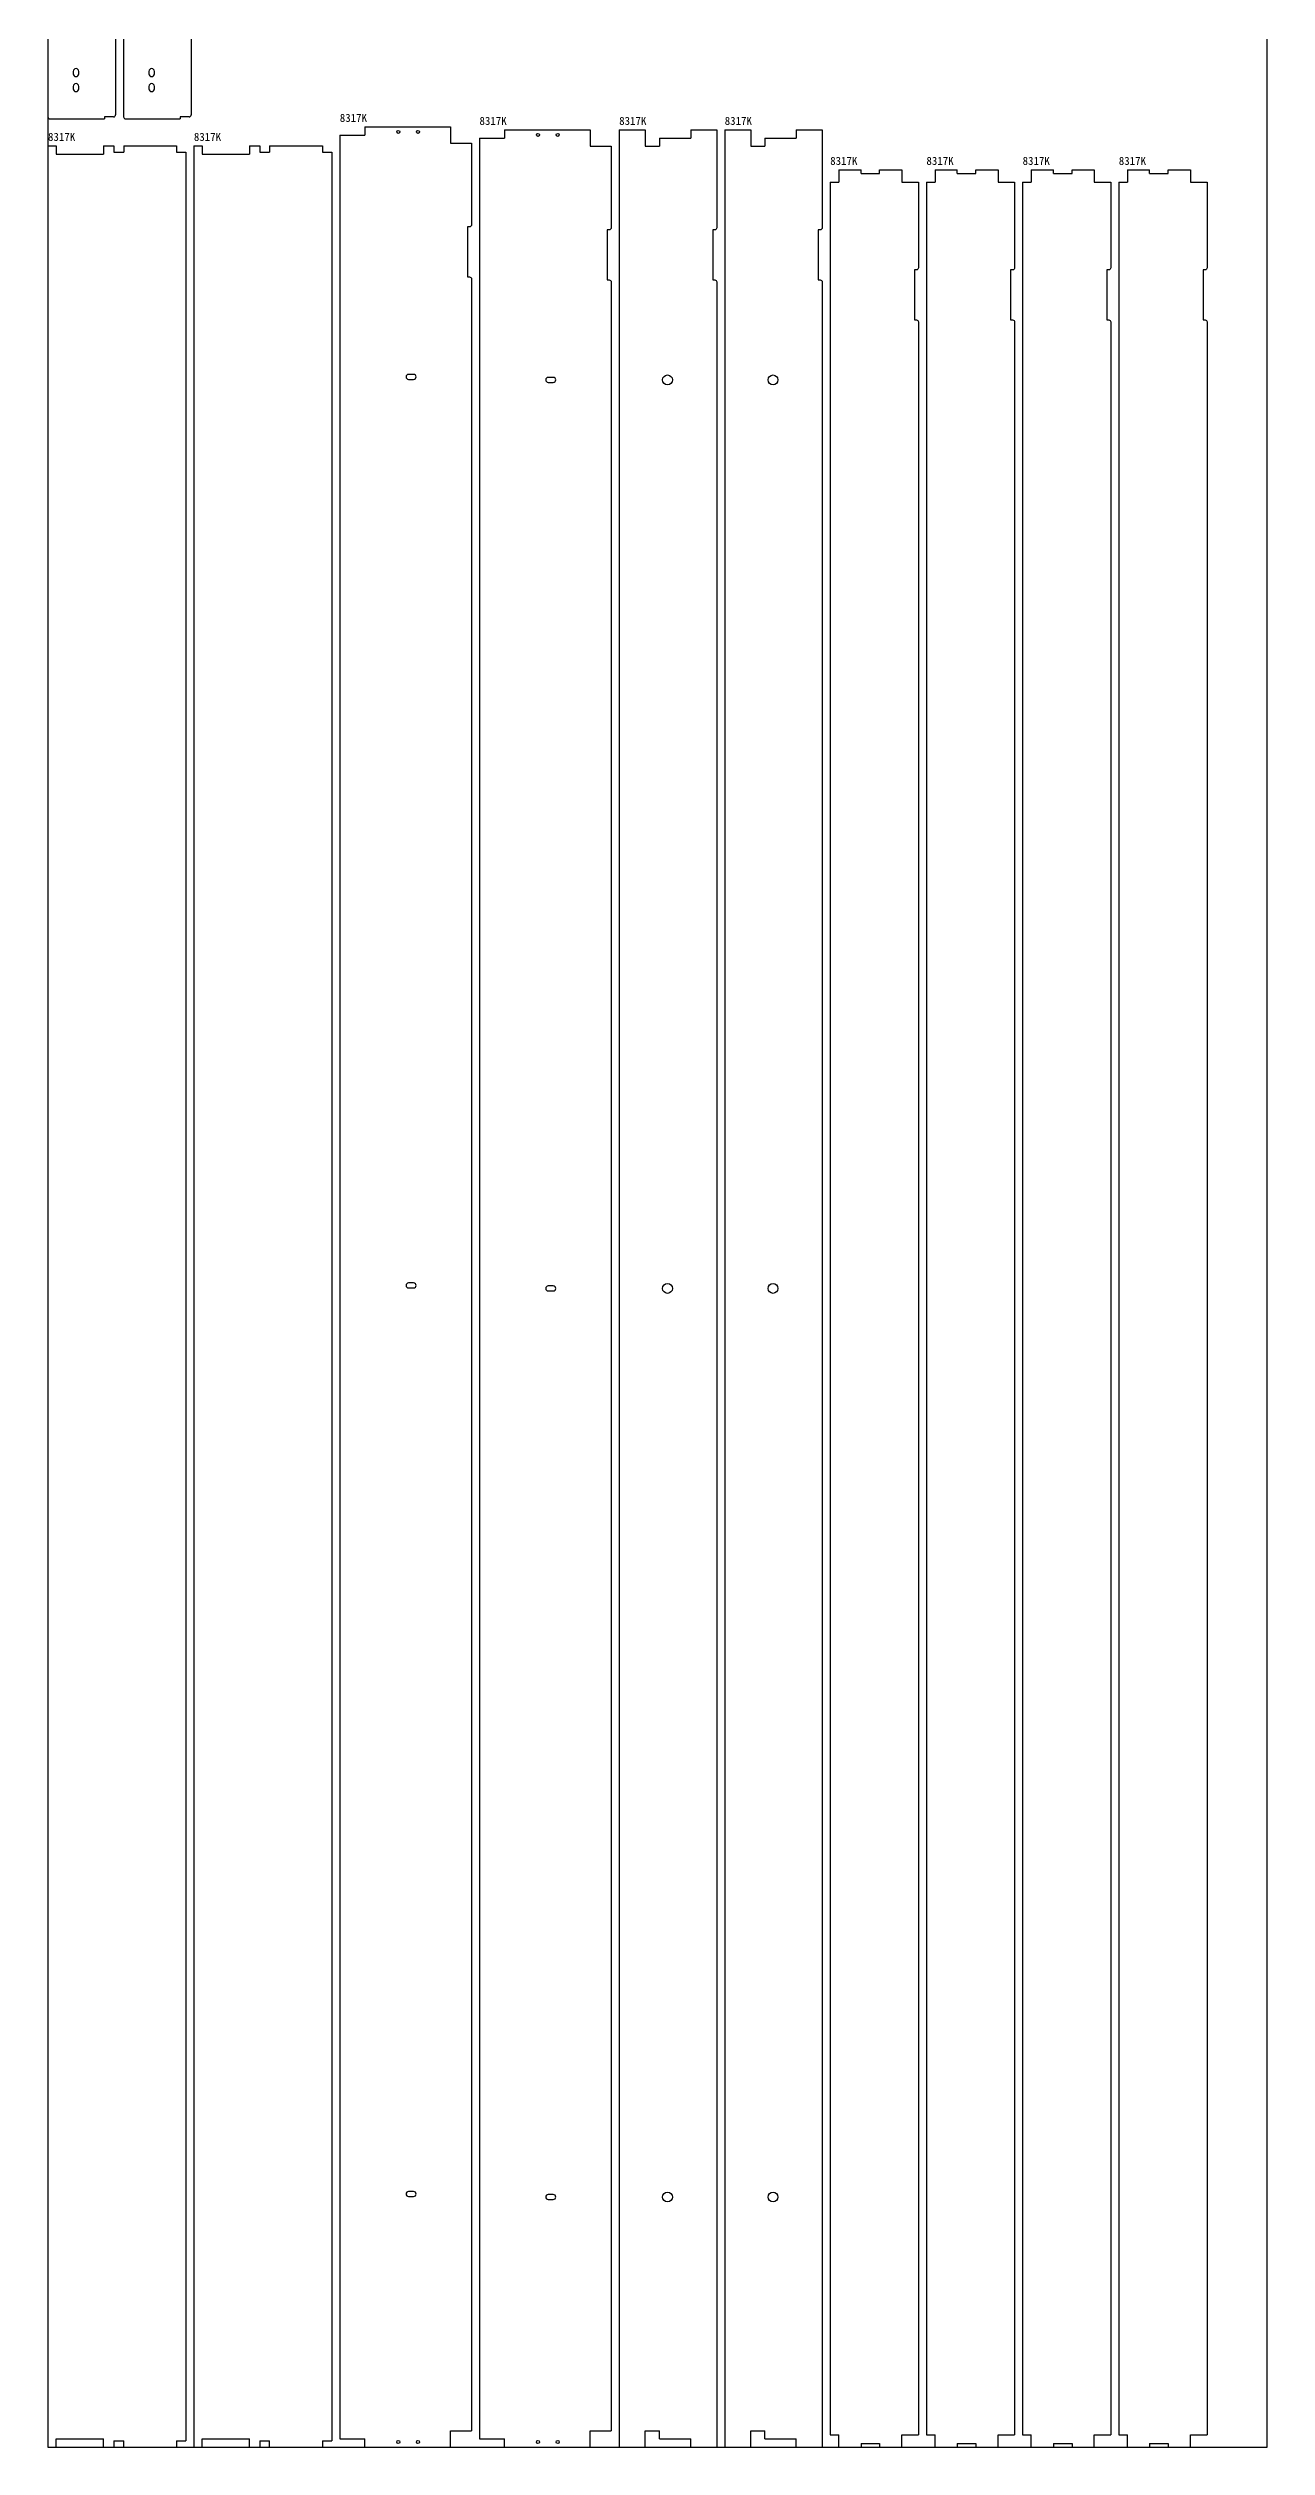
# Model space of a CAD drawing. Header units: metres. Extents: x 0 to 2738, y 0 to 4034.
# Drawn here: x 1519 to 2738, y 0 to 2399 of the extents above; entities that cross this region are included whole.
import ezdxf

# ---------------------------------------------------------------- set-up
doc = ezdxf.new("R2010")
doc.units = ezdxf.units.M
doc.layers.add('BG&E - DIMENSIONS', color=7, linetype='Continuous')

# ---------------------------------------------------------------- blocks, each defined once
blk = doc.blocks.new('KB__-___-8317K-__5_3')
at = {"color": 7}
for p, q in [((0, 2301), (0, 0)), ((0, 2301), (8.2, 2301)), ((8.2, 2301), (8.2, 2292.7)), ((8.2, 2292.7), (55.5, 2292.7)), ((55.5, 2301), (65.9, 2301)), ((55.5, 2301), (55.5, 2292.7)), ((65.9, 2301), (65.9, 2294.7)), ((65.9, 2294.7), (75.7, 2294.7)), ((75.7, 2301), (128.6, 2301)), ((75.7, 2301), (75.7, 2294.7)), ((128.6, 2301), (128.6, 2294.7)), ((128.6, 2294.7), (137.9, 2294.7)), ((137.9, 2294.7), (137.9, 6.3)), ((0, 0), (8.2, 0)), ((8.2, 8.3), (55.5, 8.3)), ((8.2, 0), (8.2, 8.3)), ((55.5, 0), (55.5, 8.3)), ((55.5, 0), (65.9, 0)), ((65.9, 6.3), (65.9, 0)), ((65.9, 6.3), (75.7, 6.3)), ((75.7, 0), (75.7, 6.3)), ((75.7, 0), (128.6, 0)), ((128.6, 6.3), (128.6, 0)), ((128.6, 6.3), (137.9, 6.3))]:
    blk.add_line(p, q, dxfattribs=at)
blk = doc.blocks.new('KB__-___-8317K-__13_9')
at = {"color": 7}
for p, q in [((0, 2301), (0, 0)), ((0, 2301), (8.2, 2301)), ((8.2, 2301), (8.2, 2292.7)), ((8.2, 2292.7), (55.5, 2292.7)), ((55.5, 2301), (65.9, 2301)), ((55.5, 2301), (55.5, 2292.7)), ((65.9, 2301), (65.9, 2294.7)), ((65.9, 2294.7), (75.7, 2294.7)), ((75.7, 2301), (128.6, 2301)), ((75.7, 2301), (75.7, 2294.7)), ((128.6, 2301), (128.6, 2294.7)), ((128.6, 2294.7), (137.9, 2294.7)), ((137.9, 2294.7), (137.9, 6.3)), ((0, 0), (8.2, 0)), ((8.2, 8.3), (55.5, 8.3)), ((8.2, 0), (8.2, 8.3)), ((55.5, 0), (55.5, 8.3)), ((55.5, 0), (65.9, 0)), ((65.9, 6.3), (65.9, 0)), ((65.9, 6.3), (75.7, 6.3)), ((75.7, 0), (75.7, 6.3)), ((75.7, 0), (128.6, 0)), ((128.6, 6.3), (128.6, 0)), ((128.6, 6.3), (137.9, 6.3))]:
    blk.add_line(p, q, dxfattribs=at)
blk = doc.blocks.new('KB__-___-8317K-__12_8')
at = {"color": 7}
for p, q in [((0, 2311.8), (0, 8.2)), ((0, 8.2), (25.1, 8.2)), ((25.1, 0), (25.1, 8.2)), ((25.1, 0), (110.6, 0)), ((110.6, 0), (110.6, 16.2)), ((110.6, 16.2), (131.7, 16.2))]:
    blk.add_line(p, q, dxfattribs=at)
for p, q in [((0, 2311.8), (25.1, 2311.8)), ((25.1, 2320), (25.1, 2311.8)), ((25.1, 2320), (110.6, 2320)), ((110.6, 2320), (110.6, 2303.8)), ((110.6, 2303.8), (131.7, 2303.8))]:
    blk.add_line(p, q)
at = {"color": 0}
blk.add_lwpolyline([(131.7, 2303.8), (131.7, 2222, -0.414214), (129.7, 2220), (127.7, 2220), (127.7, 2170), (129.7, 2170, -0.414214), (131.7, 2168), (131.7, 16.2)], format="xyb", dxfattribs=at)
for points in [[(73.8, 2067.5, 1), (73.8, 2072.5), (68.8, 2072.5, 1), (68.8, 2067.5)], [(73.8, 1159, 1), (73.8, 1164), (68.8, 1164, 1), (68.8, 1159)], [(73.8, 250.5, 1), (73.8, 255.5), (68.8, 255.5, 1), (68.8, 250.5)]]:
    blk.add_lwpolyline(points, format="xyb", close=True)
for centre in [(58.5, 2315), (78.2, 2315)]:
    blk.add_circle(centre, 1.5)
at = {"color": 7}
for centre in [(58.5, 5), (78.2, 5)]:
    blk.add_circle(centre, 1.5, dxfattribs=at)
blk = doc.blocks.new('KB__-___-8317K-__4_2')
at = {"color": 7}
for p, q in [((0, 2308.8), (0, 8.2)), ((0, 8.2), (25.1, 8.2)), ((25.1, 0), (25.1, 8.2)), ((25.1, 0), (110.6, 0)), ((110.6, 0), (110.6, 16.2)), ((110.6, 16.2), (131.7, 16.2))]:
    blk.add_line(p, q, dxfattribs=at)
for p, q in [((0, 2308.8), (25.1, 2308.8)), ((25.1, 2317), (25.1, 2308.8)), ((25.1, 2317), (110.6, 2317)), ((110.6, 2317), (110.6, 2300.8)), ((110.6, 2300.8), (131.7, 2300.8))]:
    blk.add_line(p, q)
at = {"color": 0}
blk.add_lwpolyline([(131.7, 2300.8), (131.7, 2219, -0.414214), (129.7, 2217), (127.7, 2217), (127.7, 2167), (129.7, 2167, -0.414214), (131.7, 2165), (131.7, 16.2)], format="xyb", dxfattribs=at)
for points in [[(73.8, 2064.5, 1), (73.8, 2069.5), (68.8, 2069.5, 1), (68.8, 2064.5)], [(73.8, 1156, 1), (73.8, 1161), (68.8, 1161, 1), (68.8, 1156)], [(73.8, 247.5, 1), (73.8, 252.5), (68.8, 252.5, 1), (68.8, 247.5)]]:
    blk.add_lwpolyline(points, format="xyb", close=True)
for centre in [(58.5, 2312), (78.2, 2312)]:
    blk.add_circle(centre, 1.5)
at = {"color": 7}
for centre in [(58.5, 5), (78.2, 5)]:
    blk.add_circle(centre, 1.5, dxfattribs=at)
blk = doc.blocks.new('KB__-___-8317K-__3_1')
at = {"color": 7}
for p, q in [((0, 2317), (0, 0)), ((0, 2317), (26, 2317)), ((26, 2317), (26, 2300.8)), ((40.2, 2308.8), (40.2, 2300.8)), ((40.2, 2308.8), (71.5, 2308.8)), ((71.5, 2317), (71.5, 2308.8)), ((71.5, 2317), (97.5, 2317)), ((26, 2300.8), (40.2, 2300.8)), ((0, 0), (26, 0)), ((26, 0), (26, 16.2)), ((26, 16.2), (40.2, 16.2)), ((40.2, 8.2), (40.2, 16.2)), ((40.2, 8.2), (71.5, 8.2)), ((71.5, 0), (71.5, 8.2)), ((71.5, 0), (97.5, 0))]:
    blk.add_line(p, q, dxfattribs=at)
at = {"color": 0}
blk.add_lwpolyline([(97.5, 2317), (97.5, 2219, -0.414214), (95.5, 2217), (93.5, 2217), (93.5, 2167), (95.5, 2167, -0.414214), (97.5, 2165), (97.5, 0)], format="xyb", dxfattribs=at)
for centre in [(48.3, 2067), (48.3, 1158.5)]:
    blk.add_circle(centre, 4.9)
at = {"color": 7}
blk.add_circle((48.3, 250), 4.9, dxfattribs=at)
blk = doc.blocks.new('KB__-___-8317K-__11_7')
at = {"color": 7}
for p, q in [((0, 2317), (0, 0)), ((0, 2317), (26, 2317)), ((26, 2317), (26, 2300.8)), ((40.2, 2308.8), (40.2, 2300.8)), ((40.2, 2308.8), (71.5, 2308.8)), ((71.5, 2317), (71.5, 2308.8)), ((71.5, 2317), (97.5, 2317)), ((26, 2300.8), (40.2, 2300.8)), ((0, 0), (26, 0)), ((26, 0), (26, 16.2)), ((26, 16.2), (40.2, 16.2)), ((40.2, 8.2), (40.2, 16.2)), ((40.2, 8.2), (71.5, 8.2)), ((71.5, 0), (71.5, 8.2)), ((71.5, 0), (97.5, 0))]:
    blk.add_line(p, q, dxfattribs=at)
at = {"color": 0}
blk.add_lwpolyline([(97.5, 2317), (97.5, 2219, -0.414214), (95.5, 2217), (93.5, 2217), (93.5, 2167), (95.5, 2167, -0.414214), (97.5, 2165), (97.5, 0)], format="xyb", dxfattribs=at)
for centre in [(48.3, 2067), (48.3, 1158.5)]:
    blk.add_circle(centre, 4.9)
at = {"color": 7}
blk.add_circle((48.3, 250), 4.9, dxfattribs=at)
blk = doc.blocks.new('KB__-___-8317K-__14_10')
for p, q in [((0, 2264.8), (8.6, 2264.8)), ((8.6, 2277), (8.6, 2264.8)), ((8.6, 2277), (30.8, 2277)), ((30.8, 2273.4), (30.8, 2277)), ((30.8, 2273.4), (49.4, 2273.4)), ((49.4, 2277), (71.6, 2277)), ((49.4, 2273.4), (49.4, 2277)), ((71.6, 2277), (71.6, 2264.8)), ((71.6, 2264.8), (88.2, 2264.8))]:
    blk.add_line(p, q)
at = {"color": 7}
for p, q in [((0, 12.2), (8.6, 12.2)), ((8.6, 0), (8.6, 12.2)), ((8.6, 0), (30.8, 0)), ((30.8, 3.6), (49.4, 3.6)), ((30.8, 3.6), (30.8, 0)), ((49.4, 3.6), (49.4, 0)), ((49.4, 0), (71.6, 0)), ((71.6, 0), (71.6, 12.2)), ((71.6, 12.2), (88.2, 12.2))]:
    blk.add_line(p, q, dxfattribs=at)
at = {"color": 0}
blk.add_lwpolyline([(88.2, 2264.8), (88.2, 2179, -0.414214), (86.2, 2177), (84.2, 2177), (84.2, 2127), (86.2, 2127, -0.414214), (88.2, 2125), (88.2, 12.2)], format="xyb", dxfattribs=at)
at = {"layer": 'BG&E - DIMENSIONS', "color": 7}
blk.add_line((0, 2264.8), (0, 12.2), dxfattribs=at)
blk = doc.blocks.new('KB__-___-8317K-__15_11')
for p, q in [((0, 2264.8), (8.6, 2264.8)), ((8.6, 2277), (8.6, 2264.8)), ((8.6, 2277), (30.8, 2277)), ((30.8, 2273.4), (30.8, 2277)), ((30.8, 2273.4), (49.4, 2273.4)), ((49.4, 2277), (71.6, 2277)), ((49.4, 2273.4), (49.4, 2277)), ((71.6, 2277), (71.6, 2264.8)), ((71.6, 2264.8), (88.2, 2264.8))]:
    blk.add_line(p, q)
at = {"color": 7}
for p, q in [((0, 12.2), (8.6, 12.2)), ((8.6, 0), (8.6, 12.2)), ((8.6, 0), (30.8, 0)), ((30.8, 3.6), (49.4, 3.6)), ((30.8, 3.6), (30.8, 0)), ((49.4, 3.6), (49.4, 0)), ((49.4, 0), (71.6, 0)), ((71.6, 0), (71.6, 12.2)), ((71.6, 12.2), (88.2, 12.2))]:
    blk.add_line(p, q, dxfattribs=at)
at = {"color": 0}
blk.add_lwpolyline([(88.2, 2264.8), (88.2, 2179, -0.414214), (86.2, 2177), (84.2, 2177), (84.2, 2127), (86.2, 2127, -0.414214), (88.2, 2125), (88.2, 12.2)], format="xyb", dxfattribs=at)
at = {"layer": 'BG&E - DIMENSIONS', "color": 7}
blk.add_line((0, 2264.8), (0, 12.2), dxfattribs=at)
blk = doc.blocks.new('KB__-___-8317K-__6_4')
for p, q in [((0, 2264.8), (8.6, 2264.8)), ((8.6, 2277), (8.6, 2264.8)), ((8.6, 2277), (30.8, 2277)), ((30.8, 2273.4), (30.8, 2277)), ((30.8, 2273.4), (49.4, 2273.4)), ((49.4, 2277), (71.6, 2277)), ((49.4, 2273.4), (49.4, 2277)), ((71.6, 2277), (71.6, 2264.8)), ((71.6, 2264.8), (88.2, 2264.8))]:
    blk.add_line(p, q)
at = {"color": 7}
for p, q in [((0, 12.2), (8.6, 12.2)), ((8.6, 0), (8.6, 12.2)), ((8.6, 0), (30.8, 0)), ((30.8, 3.6), (49.4, 3.6)), ((30.8, 3.6), (30.8, 0)), ((49.4, 3.6), (49.4, 0)), ((49.4, 0), (71.6, 0)), ((71.6, 0), (71.6, 12.2)), ((71.6, 12.2), (88.2, 12.2))]:
    blk.add_line(p, q, dxfattribs=at)
at = {"color": 0}
blk.add_lwpolyline([(88.2, 2264.8), (88.2, 2179, -0.414214), (86.2, 2177), (84.2, 2177), (84.2, 2127), (86.2, 2127, -0.414214), (88.2, 2125), (88.2, 12.2)], format="xyb", dxfattribs=at)
at = {"layer": 'BG&E - DIMENSIONS', "color": 7}
blk.add_line((0, 2264.8), (0, 12.2), dxfattribs=at)
blk = doc.blocks.new('KB__-___-8317K-__7_5')
for p, q in [((0, 2264.8), (8.6, 2264.8)), ((8.6, 2277), (8.6, 2264.8)), ((8.6, 2277), (30.8, 2277)), ((30.8, 2273.4), (30.8, 2277)), ((30.8, 2273.4), (49.4, 2273.4)), ((49.4, 2277), (71.6, 2277)), ((49.4, 2273.4), (49.4, 2277)), ((71.6, 2277), (71.6, 2264.8)), ((71.6, 2264.8), (88.2, 2264.8))]:
    blk.add_line(p, q)
at = {"color": 7}
for p, q in [((0, 12.2), (8.6, 12.2)), ((8.6, 0), (8.6, 12.2)), ((8.6, 0), (30.8, 0)), ((30.8, 3.6), (49.4, 3.6)), ((30.8, 3.6), (30.8, 0)), ((49.4, 3.6), (49.4, 0)), ((49.4, 0), (71.6, 0)), ((71.6, 0), (71.6, 12.2)), ((71.6, 12.2), (88.2, 12.2))]:
    blk.add_line(p, q, dxfattribs=at)
at = {"color": 0}
blk.add_lwpolyline([(88.2, 2264.8), (88.2, 2179, -0.414214), (86.2, 2177), (84.2, 2177), (84.2, 2127), (86.2, 2127, -0.414214), (88.2, 2125), (88.2, 12.2)], format="xyb", dxfattribs=at)
at = {"layer": 'BG&E - DIMENSIONS', "color": 7}
blk.add_line((0, 2264.8), (0, 12.2), dxfattribs=at)
blk = doc.blocks.new('KB__-___-8317K-__8_6')
for p, q in [((0, 700), (19.4, 700)), ((19.4, 700), (19.4, 685.6)), ((36.7, 700), (36.7, 685.6)), ((36.7, 700), (56.6, 700)), ((56.6, 698), (56.6, 700)), ((67.6, 698), (56.6, 698)), ((2, 0), (56.6, 0)), ((65.6, 2), (56.6, 2)), ((56.6, 2), (56.6, 0))]:
    blk.add_line(p, q)
for points in [[(30.8, 670.1, 1), (25.3, 670.1), (25.3, 667.6, 1), (30.8, 667.6)], [(30.8, 655.1, 1), (25.3, 655.1), (25.3, 652.6, 1), (30.8, 652.6)], [(30.8, 47.5, 1), (25.3, 47.5), (25.3, 45, 1), (30.8, 45)], [(30.8, 32.5, 1), (25.3, 32.5), (25.3, 30, 1), (30.8, 30)]]:
    blk.add_lwpolyline(points, format="xyb", close=True)
blk.add_arc((28, 685.6), 8.65, 180, 0)
at = {"color": 0}
for centre, start, end in [((2, 2), 180, -90), ((65.6, 4), -90, 0)]:
    blk.add_arc(centre, 2, start, end, dxfattribs=at)
at = {"layer": 'BG&E - DIMENSIONS'}
for p, q in [((0, 700), (0, 2)), ((67.6, 698), (67.6, 4))]:
    blk.add_line(p, q, dxfattribs=at)
blk = doc.blocks.new('KB__-___-8317K-__16_12')
for p, q in [((0, 700), (19.4, 700)), ((19.4, 700), (19.4, 685.6)), ((36.7, 700), (36.7, 685.6)), ((36.7, 700), (56.6, 700)), ((56.6, 698), (56.6, 700)), ((67.6, 698), (56.6, 698)), ((2, 0), (56.6, 0)), ((65.6, 2), (56.6, 2)), ((56.6, 2), (56.6, 0))]:
    blk.add_line(p, q)
for points in [[(30.8, 670.1, 1), (25.3, 670.1), (25.3, 667.6, 1), (30.8, 667.6)], [(30.8, 655.1, 1), (25.3, 655.1), (25.3, 652.6, 1), (30.8, 652.6)], [(30.8, 47.5, 1), (25.3, 47.5), (25.3, 45, 1), (30.8, 45)], [(30.8, 32.5, 1), (25.3, 32.5), (25.3, 30, 1), (30.8, 30)]]:
    blk.add_lwpolyline(points, format="xyb", close=True)
blk.add_arc((28, 685.6), 8.65, 180, 0)
at = {"color": 0}
for centre, start, end in [((2, 2), 180, -90), ((65.6, 4), -90, 0)]:
    blk.add_arc(centre, 2, start, end, dxfattribs=at)
at = {"layer": 'BG&E - DIMENSIONS'}
for p, q in [((0, 700), (0, 2)), ((67.6, 698), (67.6, 4))]:
    blk.add_line(p, q, dxfattribs=at)

msp = doc.modelspace()

# ---------------------------------------------------------------- linework, layer by layer
at = {"color": 3}
msp.add_lwpolyline([(1519, 0), (2738, 0), (2738, 4000), (1519, 4000)], close=True, dxfattribs=at)

# ---------------------------------------------------------------- block references
for name, p in [('KB__-___-8317K-__8_6', (1519, 2328)), ('KB__-___-8317K-__16_12', (1594.6, 2328)), ('KB__-___-8317K-__12_8', (1810.8, 0)), ('KB__-___-8317K-__4_2', (1950.5, 0)), ('KB__-___-8317K-__3_1', (2090.2, 0)), ('KB__-___-8317K-__11_7', (2195.7, 0)), ('KB__-___-8317K-__5_3', (1519, 0)), ('KB__-___-8317K-__13_9', (1664.9, 0)), ('KB__-___-8317K-__14_10', (2301.2, 0)), ('KB__-___-8317K-__15_11', (2397.4, 0)), ('KB__-___-8317K-__6_4', (2493.6, 0)), ('KB__-___-8317K-__7_5', (2589.8, 0))]:
    msp.add_blockref(name, p)

# ---------------------------------------------------------------- texts
for p in [(1810.8, 2325), (1950.5, 2322), (2090.2, 2322), (2195.7, 2322), (1519, 2306), (1664.9, 2306), (2301.2, 2282), (2397.4, 2282), (2493.6, 2282), (2589.8, 2282)]:
    msp.add_text('8317K', height=8).set_placement(p)

doc.saveas('drawing.dxf')
